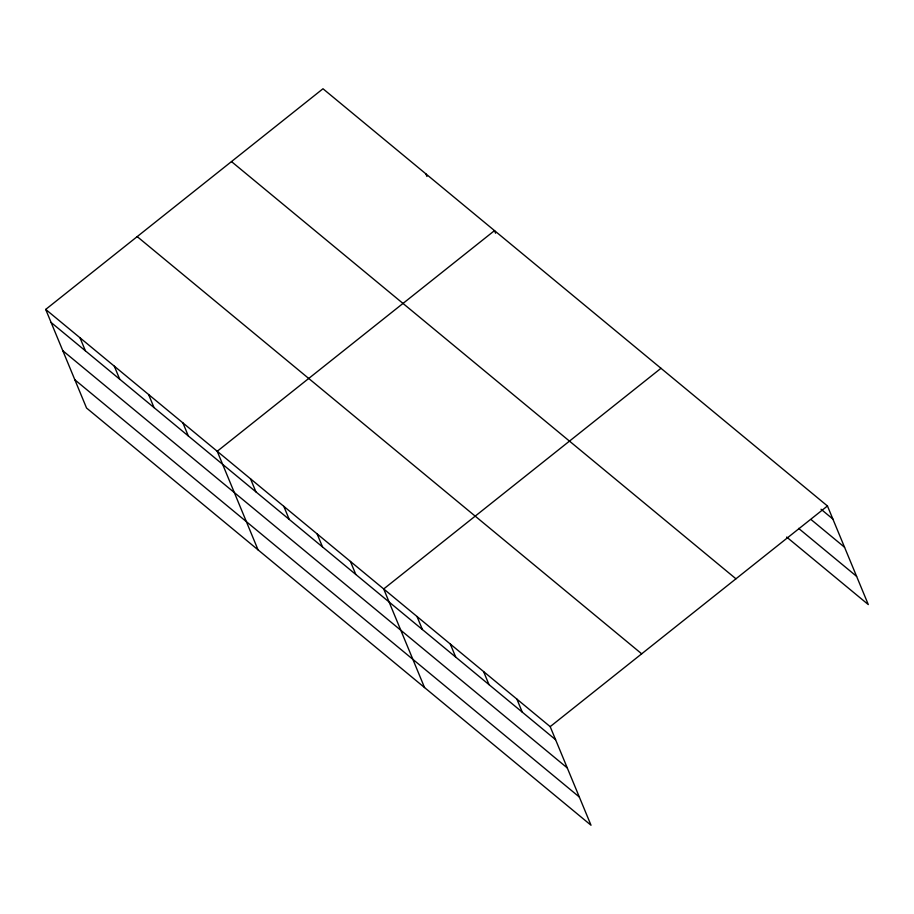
<?xml version="1.0" encoding="UTF-8"?>
<svg xmlns="http://www.w3.org/2000/svg" width="914" height="914" viewBox="0 0 914 914"><rect width="100%" height="100%" fill="white"/><g stroke="black" fill="none" stroke-linecap="round" stroke-linejoin="round"><path stroke-width="1.37" d="M45.7 309.423L550.182 726.641L591.015 825.239L86.544 408.021L45.7 309.423L322.985 88.761L827.456 505.979L868.3 604.577L786.668 537.066M660.982 368.296L383.697 588.959L424.542 687.557M550.182 726.641L827.456 505.979M821.046 509.247L832.86 519.026M811.266 519.723L844.559 547.258M798.608 528.372L856.601 576.346M231.482 161.584L735.953 578.802M137.203 236.612L641.685 653.818M51.104 322.471L555.586 739.689M62.792 350.702L567.274 767.92M74.845 379.79L579.327 797.008M495.582 233.23L494.508 230.614L217.224 451.276L258.056 549.874M425.89 173.877L426.975 176.482M516.878 699.107L522.282 712.155M483.586 671.573L488.99 684.609M450.294 644.039L455.698 657.075M417.001 616.493L422.405 629.54M350.405 561.424L355.809 574.472M317.112 533.89L322.516 546.938M283.82 506.356L289.212 519.392M250.516 478.822L255.92 491.858M182.914 422.908L188.318 435.955M148.616 394.54L154.02 407.587M114.307 366.171L119.711 379.207M80.009 337.803L85.413 350.839"/></g></svg>
